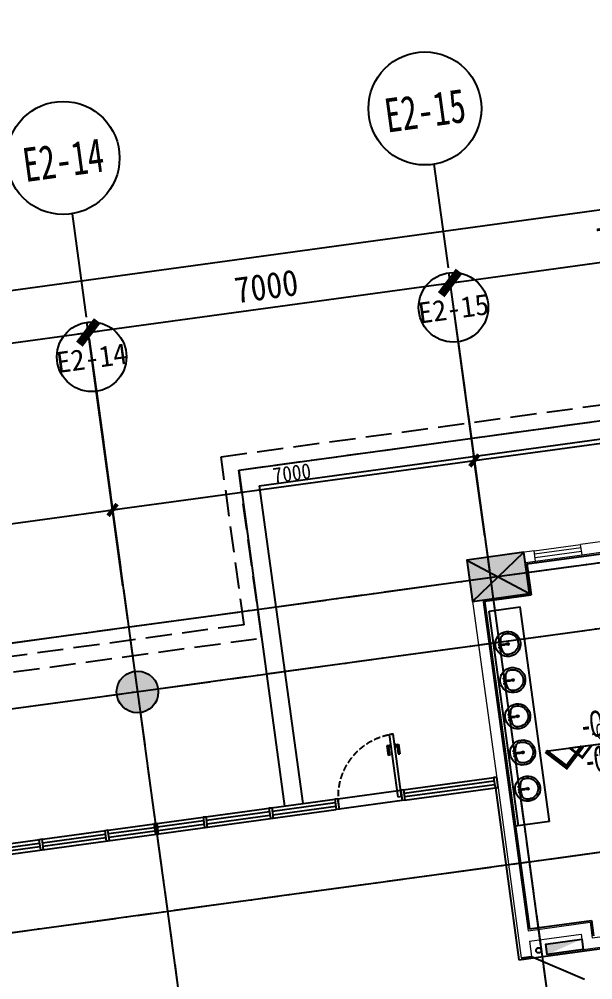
# Model space of a CAD drawing. Header units: millimetres. Extents: x 347599 to 1495443, y -100002 to 152717.
# Drawn here: x 1379828 to 1390824, y 131142 to 149555 of the extents above; entities that cross this region are included whole.
import ezdxf
from ezdxf.enums import TextEntityAlignment as Align

# ---------------------------------------------------------------- set-up
doc = ezdxf.new("R2010")
doc.units = ezdxf.units.MM
doc.header["$LTSCALE"] = 1000
doc.header["$PDMODE"] = 1
doc.linetypes.add('DASH', pattern=[0.35, 0.25, -0.1])
doc.linetypes.add('E-RG-1F$0$$0$DOTE', pattern=[2.42, 2, -0.2, 0.02, -0.2])
doc.layers.get('0').update_dxf_attribs({"linetype": 'CONTINUOUS'})
doc.layers.get('Defpoints').update_dxf_attribs({"linetype": 'CONTINUOUS'})
for name, color, linetype in [('A-------', 18, 'CONTINUOUS'), ('A—文字索引', 40, 'CONTINUOUS'), ('A—楼梯、电梯、栏杆', 50, 'CONTINUOUS'), ('A—轴线、尺寸', 1, 'CONTINUOUS'), ('A—门窗', 135, 'CONTINUOUS'), ('E2-RI-1F$0$A-DOOR', 32, 'CONTINUOUS'), ('I-平面-标高（总）', 40, 'CONTINUOUS'), ('I—平面—卫生间隔断（不到顶）', 48, 'CONTINUOUS'), ('I—平面—标高', 40, 'CONTINUOUS'), ('I—平面—洁具2', 44, 'CONTINUOUS'), ('I—平面—消防设施', 10, 'CONTINUOUS'), ('I—平面—装饰面层线', 192, 'CONTINUOUS'), ('I—平面—门', 22, 'CONTINUOUS'), ('XRE0$0$A-WALL', 7, 'CONTINUOUS'), ('轴线100', 1, 'CONTINUOUS')]:
    doc.layers.add(name, color=color, linetype=linetype)
doc.layers.add('E2-RW-12345F$0$A-GLAZ-CWMG', color=3, linetype='CONTINUOUS', lineweight=5)
doc.layers.add('E2-RW-12345F$0$A-WALL', color=7, linetype='CONTINUOUS', lineweight=5)
doc.styles.add('ARIAL', font='simhei.ttf', dxfattribs={"width": 0.9})
doc.styles.add('E-RT-1F$0$XD2008', font='xd-hzs.shx', dxfattribs={"width": 0.7, "bigfont": 'xd-hztxt.shx'})
doc.styles.add('幼圆', font='SIMYOU_0.TTF', dxfattribs={"width": 0.7})
doc.dimstyles.new('200', dxfattribs={"dimscale": 200, "dimtxt": 2.5, "dimasz": 2, "dimexe": 1, "dimexo": 1, "dimgap": 0.8, "dimtad": 1, "dimdec": 0, "dimdsep": 46, "dimtxsty": 'ARIAL', "dimblk1": 'ARCHTICK', "dimblk2": 'ARCHTICK', "dimsah": 1, "dimcen": -0.9, "dimdle": 1, "dimclrd": 256, "dimclre": 256, "dimclrt": 40, "dimaunit": 1, "dimadec": 0, "dimazin": 0, "dimtfac": 0.35, "dimtdec": 0, "dimtix": 1, "dimtmove": 2, "dimatfit": 3, "dimldrblk": 'ARCHTICK', "dimfxl": 0, "dimtvp": 0.8, "dimtolj": 1, "dimtzin": 0, "dimarcsym": 0})
doc.dimstyles.new('副本 100', dxfattribs={"dimscale": 100, "dimtxt": 2.5, "dimasz": 2, "dimexe": 1, "dimexo": 1, "dimgap": 0.8, "dimtad": 1, "dimdec": 0, "dimdsep": 46, "dimtxsty": 'ARIAL', "dimblk1": 'ARCHTICK', "dimblk2": 'ARCHTICK', "dimsah": 1, "dimcen": -0.9, "dimdle": 1, "dimclrd": 256, "dimclre": 256, "dimclrt": 40, "dimaunit": 1, "dimadec": 0, "dimazin": 0, "dimtfac": 0.35, "dimtdec": 0, "dimtix": 1, "dimtmove": 2, "dimatfit": 3, "dimldrblk": 'ARCHTICK', "dimfxl": 0, "dimtvp": 0.8, "dimtolj": 1, "dimtzin": 0, "dimarcsym": 0})

# ---------------------------------------------------------------- blocks, each defined once
blk = doc.blocks.new('E2-RI-1F$0$RECTANGULAR_MULLION_-_60_H')
at = {"layer": 'A—门窗'}
for p, q in [((-30, -75), (-30, 125)), ((30, 125), (-30, 125)), ((30, 125), (30, -75)), ((30, -75), (-30, -75))]:
    blk.add_line(p, q, dxfattribs=at)
blk = doc.blocks.new('E2-RI-1F$0$DOOR1000')
at = {"layer": 'I—平面—门'}
for p, q in [((0, 1000), (56, 1000)), ((0, 0), (0, 1000)), ((56, 0), (56, 1000)), ((-62, 826), (-40, 804)), ((-62, 826), (-62, 674)), ((-8, 826), (-62, 826)), ((-40, 804), (-40, 674)), ((-8, 804), (-40, 804)), ((-8, 845), (-8, 784)), ((1, 845), (-8, 845)), ((1, 784), (-8, 784)), ((56, 845), (65, 845)), ((56, 784), (65, 784)), ((65, 845), (65, 784)), ((65, 826), (120, 826)), ((65, 804), (98, 804)), ((120, 826), (98, 804)), ((98, 804), (98, 674)), ((120, 826), (120, 674)), ((-40, 674), (-62, 674)), ((98, 674), (120, 674)), ((0, 0), (56, 0))]:
    blk.add_line(p, q, dxfattribs=at)
at = {"layer": 'I—平面—门', "color": 8, "linetype": 'DASH', "ltscale": 0.4}
blk.add_arc((0, 0), 1000, 0, 90, dxfattribs=at)
blk = doc.blocks.new('_ArchTick')
at = {"color": 0, "linetype": 'ByBlock', "const_width": 0.4}
blk.add_lwpolyline([(-0.5, -0.5), (0.5, 0.5)], dxfattribs=at)
blk = doc.blocks.new('*D245')
at = {"layer": 'A—轴线、尺寸', "linetype": 'ByBlock', "lineweight": -2}
for p, q in [((1416467, 143634), (1415668, 149480)), ((1311465, 135035), (1415893, 149309)), ((1312544, 128617), (1311636, 135260))]:
    blk.add_line(p, q, dxfattribs=at)
at = {"layer": 'Defpoints', "color": 0, "linetype": 'ByBlock'}
for p in [(1415695, 149282), (1416494, 143435), (1312571, 128419, 0)]:
    blk.add_point(p, dxfattribs=at)
at = {"layer": 'A—轴线、尺寸', "linetype": 'ByBlock', "lineweight": -2, "xscale": 400, "yscale": 400, "zscale": 400}
for p, rotation in [((1415695, 149282), 7.783339566187075), ((1311663, 135062), 187.7833395661871)]:
    blk.add_blockref('_ArchTick', p, dxfattribs=dict(at, rotation=rotation))
at = {"layer": 'A—轴线、尺寸', "color": 40, "linetype": 'ByBlock', "insert": (1363623, 142581), "char_height": 500, "attachment_point": 5, "rotation": 7.7833, "style": 'ARIAL'}
blk.add_mtext('\\A1;105000', dxfattribs=at)
blk = doc.blocks.new('*D256')
at = {"layer": 'A—轴线、尺寸', "linetype": 'ByBlock', "lineweight": -2}
for p, q in [((1381803, 138795), (1381126, 143749)), ((1374020, 142576), (1381351, 143578)), ((1374868, 137847), (1374191, 142801))]:
    blk.add_line(p, q, dxfattribs=at)
at = {"layer": 'Defpoints', "color": 0, "linetype": 'ByBlock'}
for p in [(1381153, 143551), (1381830, 138597), (1374895, 137649)]:
    blk.add_point(p, dxfattribs=at)
at = {"layer": 'A—轴线、尺寸', "linetype": 'ByBlock', "lineweight": -2, "xscale": 400, "yscale": 400, "zscale": 400}
for p, rotation in [((1381153, 143551), 7.783339566187075), ((1374218, 142603), 187.7833395661871)]:
    blk.add_blockref('_ArchTick', p, dxfattribs=dict(at, rotation=rotation))
at = {"layer": 'A—轴线、尺寸', "color": 40, "linetype": 'ByBlock', "insert": (1377630, 143486), "char_height": 500, "attachment_point": 5, "rotation": 7.7833, "style": 'ARIAL'}
blk.add_mtext('\\A1;7000', dxfattribs=at)
blk = doc.blocks.new('*D257')
at = {"layer": 'A—轴线、尺寸', "linetype": 'ByBlock', "lineweight": -2}
for p, q in [((1388739, 139743), (1388062, 144697)), ((1380955, 143524), (1388287, 144526)), ((1381803, 138795), (1381126, 143749))]:
    blk.add_line(p, q, dxfattribs=at)
at = {"layer": 'Defpoints', "color": 0, "linetype": 'ByBlock'}
for p in [(1388089, 144499), (1388766, 139545), (1381830, 138597)]:
    blk.add_point(p, dxfattribs=at)
at = {"layer": 'A—轴线、尺寸', "linetype": 'ByBlock', "lineweight": -2, "xscale": 400, "yscale": 400, "zscale": 400}
for p, rotation in [((1388089, 144499), 7.783339566187075), ((1381153, 143551), 187.7833395661871)]:
    blk.add_blockref('_ArchTick', p, dxfattribs=dict(at, rotation=rotation))
at = {"layer": 'A—轴线、尺寸', "color": 40, "linetype": 'ByBlock', "insert": (1384565, 144434), "char_height": 500, "attachment_point": 5, "rotation": 7.7833, "style": 'ARIAL'}
blk.add_mtext('\\A1;7000', dxfattribs=at)
blk = doc.blocks.new('*D258')
at = {"layer": 'A—轴线、尺寸', "linetype": 'ByBlock', "lineweight": -2}
for p, q in [((1387891, 144472), (1395222, 145474)), ((1395674, 140691), (1394997, 145645)), ((1388739, 139743), (1388062, 144697))]:
    blk.add_line(p, q, dxfattribs=at)
at = {"layer": 'Defpoints', "color": 0, "linetype": 'ByBlock'}
for p in [(1395024, 145447), (1395701, 140493), (1388766, 139545)]:
    blk.add_point(p, dxfattribs=at)
at = {"layer": 'A—轴线、尺寸', "linetype": 'ByBlock', "lineweight": -2, "xscale": 400, "yscale": 400, "zscale": 400}
for p, rotation in [((1395024, 145447), 7.783339566187075), ((1388089, 144499), 187.7833395661871)]:
    blk.add_blockref('_ArchTick', p, dxfattribs=dict(at, rotation=rotation))
at = {"layer": 'A—轴线、尺寸', "color": 40, "linetype": 'ByBlock', "insert": (1391501, 145382), "char_height": 500, "attachment_point": 5, "rotation": 7.7833, "style": 'ARIAL'}
blk.add_mtext('\\A1;7000', dxfattribs=at)
blk = doc.blocks.new('E-RT-1F$0$ECADI-TAG-HGHT（国标）')
at = {"color": 1}
blk.add_line((-2.12, 2.12), (11.77, 2.12), dxfattribs=at)
at = {"color": 1, "const_width": 0.5}
blk.add_lwpolyline([(-2.12, 2.12), (0, 0), (2.12, 2.12)], dxfattribs=at)
at = {"color": 1}
blk.add_point((-1.48, 4.6), dxfattribs=at)
at = {"style": 'E-RT-1F$0$XD2008', "width": 0.7}
blk.add_attdef('FL', text='', height=3, dxfattribs=at).set_placement((-2.69, 2.97), align=Align.RIGHT)
for tag, p in [('F.F.L.', (2.28, 2.97)), ('T.O.S.', (2.28, -1.1))]:
    blk.add_attdef(tag, p, '', height=3, dxfattribs=at)
blk = doc.blocks.new('E2-RW-12345F$0$$TCHSYS$WIN2D')
for p, q in [((-0.5, 0.5), (0.5, 0.5)), ((-0.5, 0.5), (-0.5, -0.5)), ((0.5, 0.5), (0.5, -0.5)), ((0.5, 0.167), (-0.5, 0.167)), ((0.5, -0.167), (-0.5, -0.167)), ((-0.5, -0.5), (0.5, -0.5))]:
    blk.add_line(p, q)
blk = doc.blocks.new('E2-RW-12345F$0$XFX-BX')
blk.add_lwpolyline([(0, 0), (0, 200), (700, 200), (700, 0)], close=True)
blk.add_solid([(0, 0), (0, 0), (700, 0), (700, 200)])
blk = doc.blocks.new('E1-RW-1F$0$E-WC-BF$0$Sink Vanity-Round - 19_ x 19_-1522437-Level 2 - Program')
for p, q in [((87, 247), (87, 136)), ((106, 247), (106, 136))]:
    blk.add_line(p, q)
for centre, radius, start, end in [((97, 85), 241, 360, 180), ((1, 104), 105, 120.7927, 162.1904), ((97, -233), 452, 91.2067, 109.2086), ((46, 247), 12.7, 360, 180), ((46, 247), 12.7, 180, 360), ((97, 247), 9.52, 360, 180), ((97, -233), 452, 70.7914, 88.7933), ((147, 247), 12.7, 360, 180), ((147, 247), 12.7, 180, 0), ((192, 104), 105, 17.8096, 59.2073), ((97, 85), 241, 180, 360), ((97, 85), 201, 165.3071, 14.6929), ((97, 85), 20.6, 360, 180), ((97, 85), 20.6, 180, 360), ((97, 136), 9.52, 180, 360)]:
    blk.add_arc(centre, radius, start, end)
blk = doc.blocks.new('A$C56965FBB')
at = {"layer": 'A—轴线、尺寸', "linetype": 'ByBlock'}
for centre in [(73411, 10970), (66475, 10022)]:
    blk.add_circle(centre, 1083, dxfattribs=at)
at = {"layer": 'A—文字索引', "style": 'ARIAL', "width": 0.7}
for s, p in [('E2-15', (73416, 10934)), ('E2-14', (66480, 9986))]:
    blk.add_text(s, height=650, rotation=7.7833, dxfattribs=at).set_placement(p, align=Align.MIDDLE_CENTER)
blk = doc.blocks.new('*D503')
at = {"layer": 'Defpoints', "color": 0, "linetype": 'Continuous'}
for p in [(1381618, 140149), (1381830, 138597), (1374895, 137649)]:
    blk.add_point(p, dxfattribs=at)
at = {"layer": '轴线100', "linetype": 'Continuous', "lineweight": -2}
for p, q in [((1374584, 139187), (1381717, 140162)), ((1381817, 138696), (1381605, 140248)), ((1374881, 137748), (1374669, 139300))]:
    blk.add_line(p, q, dxfattribs=at)
at = {"layer": '轴线100', "linetype": 'Continuous', "lineweight": -2, "xscale": 200, "yscale": 200, "zscale": 200}
for p, rotation in [((1381618, 140149), 7.783339565677779), ((1374683, 139201), 187.7833395656778)]:
    blk.add_blockref('_ArchTick', p, dxfattribs=dict(at, rotation=rotation))
at = {"layer": '轴线100', "color": 40, "linetype": 'Continuous', "insert": (1378119, 139904), "char_height": 300, "attachment_point": 5, "rotation": 7.7833, "style": 'ARIAL'}
blk.add_mtext('\\A1;7000', dxfattribs=at)
blk = doc.blocks.new('*D504')
at = {"layer": 'Defpoints', "color": 0, "linetype": 'Continuous'}
for p in [(1388554, 141097), (1388766, 139545), (1381830, 138597)]:
    blk.add_point(p, dxfattribs=at)
at = {"layer": '轴线100', "linetype": 'Continuous', "lineweight": -2}
for p, q in [((1381519, 140135), (1388653, 141110)), ((1388752, 139644), (1388540, 141196)), ((1381817, 138696), (1381605, 140248))]:
    blk.add_line(p, q, dxfattribs=at)
at = {"layer": '轴线100', "linetype": 'Continuous', "lineweight": -2, "xscale": 200, "yscale": 200, "zscale": 200}
for p, rotation in [((1388554, 141097), 7.783339565677779), ((1381618, 140149), 187.7833395656778)]:
    blk.add_blockref('_ArchTick', p, dxfattribs=dict(at, rotation=rotation))
at = {"layer": '轴线100', "color": 40, "linetype": 'Continuous', "insert": (1385055, 140852), "char_height": 300, "attachment_point": 5, "rotation": 7.7833, "style": 'ARIAL'}
blk.add_mtext('\\A1;7000', dxfattribs=at)
blk = doc.blocks.new('*D505')
at = {"layer": 'Defpoints', "color": 0, "linetype": 'Continuous'}
for p in [(1395489, 142045), (1395701, 140493), (1388766, 139545)]:
    blk.add_point(p, dxfattribs=at)
at = {"layer": '轴线100', "linetype": 'Continuous', "lineweight": -2}
for p, q in [((1388455, 141083), (1395588, 142058)), ((1395688, 140592), (1395476, 142144)), ((1388752, 139644), (1388540, 141196))]:
    blk.add_line(p, q, dxfattribs=at)
at = {"layer": '轴线100', "linetype": 'Continuous', "lineweight": -2, "xscale": 200, "yscale": 200, "zscale": 200}
for p, rotation in [((1395489, 142045), 7.783339565677779), ((1388554, 141097), 187.7833395656778)]:
    blk.add_blockref('_ArchTick', p, dxfattribs=dict(at, rotation=rotation))
at = {"layer": '轴线100', "color": 40, "linetype": 'Continuous', "insert": (1391990, 141800), "char_height": 300, "attachment_point": 5, "rotation": 7.7833, "style": 'ARIAL'}
blk.add_mtext('\\A1;7000', dxfattribs=at)

msp = doc.modelspace()

# ---------------------------------------------------------------- hatches: boundary and pattern name
at = {"layer": 'A-------'}
msp.add_hatch(color=256, dxfattribs=at).paths.add_polyline_path([(1389500.6, 139337.9), (1388410.7, 139188.9), (1388519.1, 138396.3), (1389608.9, 138545.3)])
h = msp.add_hatch(color=256, dxfattribs=at)
edge = h.paths.add_edge_path()
edge.add_arc((1382095, 136660.3), 400, 0, 360)

# ---------------------------------------------------------------- linework, layer by layer
msp.add_line((1389453.5, 131560, 0), (1389651.6, 131587.1, 0))
at = {"elevation": 0}
msp.add_lwpolyline([(1389500.6, 139337.9), (1388410.7, 139188.9), (1388519.1, 138396.3), (1389608.9, 138545.3)], close=True, dxfattribs=at)
msp.add_circle((1382095, 136660.3, 0), 400)
at = {"layer": 'A—楼梯、电梯、栏杆'}
for p, q in [((1384036.7, 140911.6), (1418219.6, 145584)), ((1384430.9, 140612.2), (1418267, 145237.2)), ((1384036.7, 140911.6), (1384916.9, 134472.3)), ((1384430.9, 140612.2), (1385263.7, 134519.7))]:
    msp.add_line(p, q, dxfattribs=at)
at = {"layer": 'A—楼梯、电梯、栏杆', "linetype": 'DASH', "ltscale": 2}
for p, q in [((1383698.8, 141168.2), (1403515.1, 143876.8)), ((1384036.7, 140911.6), (1403258.5, 143539)), ((1384138.9, 137949.2), (1383698.8, 141168.2)), ((1384476.7, 137692.6), (1384036.7, 140911.6)), ((1384138.9, 137949.2), (1339751.9, 131881.8)), ((1339495.3, 131543.9), (1384476.7, 137692.6))]:
    msp.add_line(p, q, dxfattribs=at)
at = {"layer": 'A—楼梯、电梯、栏杆'}
msp.add_lwpolyline([(1384886.3, 137283.3, 0, 0, 0), (1384726.9, 137264.3, 80, 0, 0), (1384538.3, 137241.8, 0, 0, 0)], format="xyseb", dxfattribs=at)
at = {"layer": 'A—轴线、尺寸', "linetype": 'E-RG-1F$0$$0$DOTE'}
for p, q in [((1387777.7, 146773.9), (1392270.7, 113902.8)), ((1380842.2, 145825.9), (1385335.2, 112954.8)), ((1424068.1, 143659.1), (1307746.3, 127759.5)), ((1424241.8, 142421.2), (1344593.7, 131534.4)), ((1424832.2, 138212.4), (1345169.3, 127323.5))]:
    msp.add_line(p, q, dxfattribs=at)
at = {"layer": 'A—门窗'}
for p, q in [((1387186.2, 134782.5), (1388979.5, 135027.6)), ((1387210.5, 134718.5), (1388929.1, 134953.5)), ((1387213.3, 134584.4), (1389006.6, 134829.5)), ((1387219.5, 134652.5), (1388938.1, 134887.4)), ((1351626.9, 129922), (1385878.3, 134603.7)), ((1385878.3, 134603.7), (1385905.4, 134405.6)), ((1384684, 134373.2), (1385887.4, 134537.7)), ((1384693, 134307.2), (1385896.4, 134471.6)), ((1351653.9, 129723.9), (1385905.4, 134405.6)), ((1383420.7, 134200.5), (1384624.5, 134365.1)), ((1383429.8, 134134.5), (1384633.6, 134299)), ((1381538.2, 133943.2), (1382419.6, 134063.7)), ((1382479.1, 134071.8), (1383361.3, 134192.4)), ((1382488.1, 134005.8), (1383370.3, 134126.4)), ((1380275, 133770.6), (1381478.8, 133935.1)), ((1380284, 133704.5), (1381487.8, 133869)), ((1381547.3, 133877.2), (1382428.7, 133997.6)), ((1379011.7, 133597.9), (1380215.5, 133762.4)), ((1379020.8, 133531.8), (1380224.6, 133696.4))]:
    msp.add_line(p, q, dxfattribs=at)
at = {"layer": 'Defpoints'}
for p, q in [((1388519.1, 138396.3, 0), (1389500.6, 139337.9, 0)), ((1388410.7, 139188.9, 0), (1389608.9, 138545.3, 0))]:
    msp.add_line(p, q, dxfattribs=at)
at = {"layer": 'E2-RI-1F$0$A-DOOR'}
for p, q in [((1385937.8, 134611.9), (1387142, 134776.5)), ((1387169.1, 134578.3), (1385964.9, 134413.7))]:
    msp.add_line(p, q, dxfattribs=at)
at = {"layer": 'E2-RW-12345F$0$A-WALL', "lineweight": 13}
for p, q in [((1397823.2, 140475.6, 0), (1390591.3, 139487, 0)), ((1390618.4, 139288.9, 0), (1391870.1, 139460, 0)), ((1389699.6, 139365.1, 0), (1388410.7, 139188.9, 0)), ((1389726.7, 139167, 0), (1389699.6, 139365.1, 0)), ((1388410.7, 139188.9, 0), (1389026.9, 134681, 0)), ((1389527.7, 139139.8, 0), (1389726.7, 139167, 0)), ((1389725.8, 139166.9, 0), (1389726.7, 139167, 0)), ((1389026.9, 134681, 0), (1389453.5, 131560, 0)), ((1389611, 131884.4, 0), (1389651.7, 131586.5, 0))]:
    msp.add_line(p, q, dxfattribs=at)
at = {"layer": 'E2-RW-12345F$0$A-WALL'}
for p, q in [((1389583.9, 132082.5, 0), (1390772.9, 132245, 0)), ((1390772.9, 132245, 0), (1390813.5, 131947.8, 0)), ((1390813.5, 131947.8, 0), (1391903, 132096.7, 0)), ((1389611, 131884.4, 0), (1390601.8, 132019.8, 0)), ((1390601.8, 132019.8, 0), (1390642.4, 131722.5, 0)), ((1390642.4, 131722.5, 0), (1392128.2, 131925.6, 0))]:
    msp.add_line(p, q, dxfattribs=at)
at = {"layer": 'I—平面—卫生间隔断（不到顶）', "ltscale": 3}
for p, q in [((1388837.5, 138207.9), (1389432, 138289.1)), ((1389994, 134176.9), (1389432, 138289.1)), ((1389399.6, 134095.6), (1388837.5, 138207.9)), ((1389994, 134176.9), (1389340.2, 134087.5))]:
    msp.add_line(p, q, dxfattribs=at)
at = {"layer": 'I—平面—消防设施', "elevation": 0}
msp.add_lwpolyline([(1389651.7, 131586.5), (1390663.8, 131155.5)], dxfattribs=at)
at = {"layer": 'I—平面—消防设施'}
msp.add_circle((1389786.8, 131705.9, 0), 50, dxfattribs=at)
at = {"layer": 'I—平面—装饰面层线'}
for p, q in [((1389561.5, 139114.1, 0), (1391844.4, 139426.2, 0)), ((1389561.5, 139114.1, 0), (1389642.7, 138519.6)), ((1388751, 138397.7, 0), (1389642.7, 138519.6, 0)), ((1388751, 138397.7), (1389609.6, 132116.3)), ((1388957.1, 134822.7), (1389408, 131523.5)), ((1389609.6, 132116.3), (1390798.5, 132278.8, 0)), ((1390798.5, 132278.8, 0), (1390839.2, 131981.6, 0)), ((1389408, 131523.5), (1392162, 131900, 0))]:
    msp.add_line(p, q, dxfattribs=at)
at = {"layer": 'XRE0$0$A-WALL', "lineweight": 13}
msp.add_line((1388717.2, 138423.4), (1389583.9, 132082.5), dxfattribs=at)
at = {"layer": '轴线100', "linetype": 'E-RG-1F$0$$0$DOTE'}
for p, q in [((1388242.8, 143371.6), (1392270.7, 113902.8)), ((1381307.3, 142423.6), (1385335.2, 112954.8)), ((1412791.7, 142117.8), (1307746.3, 127759.5)), ((1412965.3, 140879.9), (1344593.7, 131534.4)), ((1413555.7, 136671.1), (1345169.3, 127323.5))]:
    msp.add_line(p, q, dxfattribs=at)
at = {"layer": '轴线100', "linetype": 'ByBlock'}
for centre in [(1388152.6, 144032.2), (1381217.1, 143084.2)]:
    msp.add_circle(centre, 666.7, dxfattribs=at)

# ---------------------------------------------------------------- block references
at = {"layer": 'A—文字索引'}
msp.add_blockref('A$C56965FBB', (1314194.4, 136873.9), dxfattribs=at)
at = {"layer": 'A—门窗', "extrusion": (0, 0, -1), "rotation": 172.2166604275752}
for p in [(-1388962.6, 134949.6, 0), (-1387181.9, 134706.2), (-1385918.6, 134533.6), (-1384655.4, 134360.9), (-1383392.1, 134188.2), (-1382450.5, 134059.5), (-1381509.8, 133929.9), (-1380246.5, 133757.3)]:
    msp.add_blockref('E2-RI-1F$0$RECTANGULAR_MULLION_-_60_H', p, dxfattribs=at)
at = {"layer": 'E2-RI-1F$0$A-DOOR', "xscale": -1.212, "yscale": 1.212, "zscale": 1.212, "rotation": 7.783712672160154}
msp.add_blockref('E2-RI-1F$0$DOOR1000', (1387158.7, 134654.4), dxfattribs=at)
at = {"layer": 'E2-RW-12345F$0$A-GLAZ-CWMG', "xscale": -900.0000000000006, "yscale": 199.9999999999993, "zscale": 900, "rotation": 187.7837827304539}
msp.add_blockref('E2-RW-12345F$0$$TCHSYS$WIN2D', (1390159, 139327, 0), dxfattribs=at)
at = {"layer": 'I-平面-标高（总）'}
ref = msp.add_blockref('E-RT-1F$0$ECADI-TAG-HGHT（国标）', (1390322.9, 135220.6), dxfattribs=dict(at, xscale=166.6666666664841, yscale=166.6666666664841, zscale=166.6666666664841, rotation=7.784262632300935))
ref.add_attrib('F.F.L.', '-0.015', (1390643.9, 135763.6), dxfattribs={"layer": '0', "height": 500, "rotation": 7.78426, "style": '幼圆', "width": 0.7})
ref.add_attrib('T.O.S.', '-0.100', (1390725, 135089.7), dxfattribs={"layer": '0', "height": 500, "rotation": 7.78426, "style": '幼圆', "width": 0.7})
at = {"layer": 'I—平面—标高'}
ref = msp.add_blockref('E-RT-1F$0$ECADI-TAG-HGHT（国标）', (1390622.4, 135404.2), dxfattribs=dict(at, xscale=99.99999999989046, yscale=99.99999999989046, zscale=99.99999999989046, rotation=7.784262632300933))
ref.add_attrib('F.F.L.', '-0.015', (1390815, 135730), dxfattribs={"layer": '0', "height": 300, "rotation": 7.78426, "style": '幼圆', "width": 0.7})
ref.add_attrib('T.O.S.', '-0.100', (1390863.6, 135325.7), dxfattribs={"layer": '0', "height": 300, "rotation": 7.78426, "style": '幼圆', "width": 0.7})
at = {"layer": 'I—平面—洁具2', "xscale": -1, "rotation": 96.80901417930038}
for p in [(1389268.9, 137686.2), (1389363.7, 136992.6), (1389458.5, 136299.1), (1389553.3, 135605.5), (1389648.1, 134912)]:
    msp.add_blockref('E1-RW-1F$0$E-WC-BF$0$Sink Vanity-Round - 19_ x 19_-1522437-Level 2 - Program', p, dxfattribs=at)
at = {"layer": 'I—平面—消防设施', "rotation": 187.7770479699787}
msp.add_blockref('E2-RW-12345F$0$XFX-BX', (1390615.4, 131920, 0), dxfattribs=at)

# ---------------------------------------------------------------- texts
at = {"layer": '轴线100', "color": 40, "style": 'ARIAL'}
for s, p in [('E2-15', (1388155.6, 144010.2)), ('E2-14', (1381220.1, 143062.2))]:
    msp.add_text(s, height=400, rotation=7.78334, dxfattribs=at).set_placement(p, align=Align.MIDDLE_CENTER)

# ---------------------------------------------------------------- dimensions: what is measured, and where the dimension line sits
at = {"layer": 'A—轴线、尺寸', "linetype": 'ByBlock'}
for base, p1, p2, picture, middle in [((1415695.3, 149281.7), (1312570.9, 128418.9, 0), (1416494.4, 143435.4), '*D245', (1363623.2, 142580.8)), ((1395024.2, 145446.9), (1388765.9, 139544.7), (1395701.4, 140492.6), '*D258', (1391500.6, 145381.9)), ((1388088.7, 144498.9), (1381830.4, 138596.7), (1388765.9, 139544.7), '*D257', (1384565.1, 144433.9)), ((1381153.2, 143550.9), (1374894.9, 137648.7), (1381830.4, 138596.7), '*D256', (1377629.6, 143486))]:
    dim = msp.add_linear_dim(base=base, p1=p1, p2=p2, angle=7.78334, dimstyle='200', dxfattribs=at)
    dim.commit()
    dim.dimension.update_dxf_attribs({"geometry": picture, "text_midpoint": middle})
at = {"layer": '轴线100', "linetype": 'Continuous'}
for base, p1, p2, picture, middle in [((1395489.3, 142044.6), (1388765.9, 139544.7), (1395701.4, 140492.6), '*D505', (1391990.2, 141800.2)), ((1388553.8, 141096.6), (1381830.4, 138596.7), (1388765.9, 139544.7), '*D504', (1385054.6, 140852.2)), ((1381618.3, 140148.6), (1374894.9, 137648.7), (1381830.4, 138596.7), '*D503', (1378119.1, 139904.2))]:
    dim = msp.add_linear_dim(base=base, p1=p1, p2=p2, angle=7.78334, dimstyle='副本 100', override={"dimtxt": 3}, dxfattribs=at)
    dim.commit()
    dim.dimension.update_dxf_attribs({"geometry": picture, "text_midpoint": middle})

doc.saveas('drawing.dxf')
